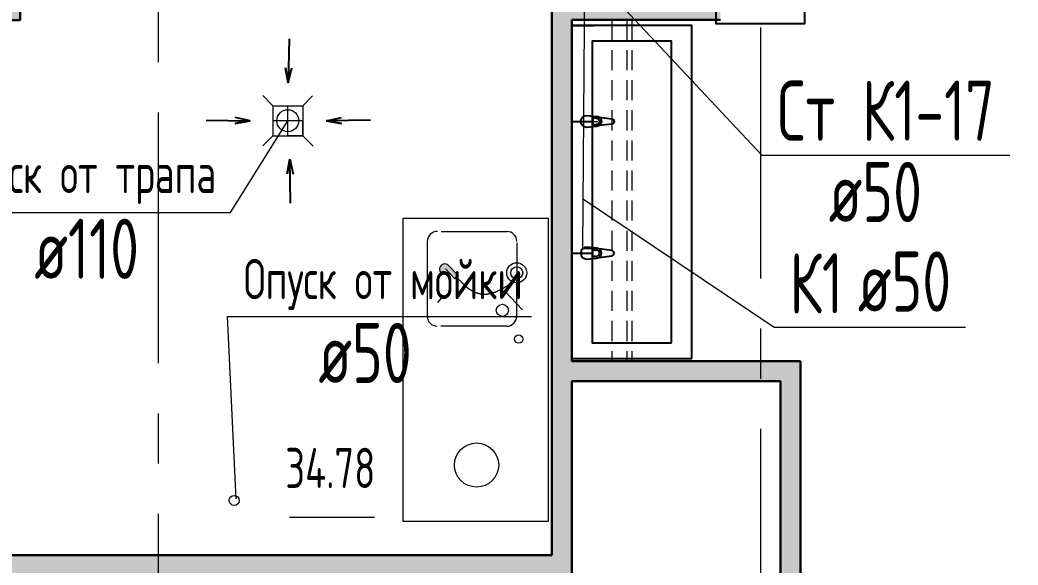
# Model space of a CAD drawing. Header units: millimetres. Extents: x -8689834 to 9419935, y -117443 to 166298.
# Drawn here: x -203923 to -198951, y 109685 to 112401 of the extents above; entities that cross this region are included whole.
import ezdxf
from ezdxf import colors
from ezdxf.entities.mleader import LeaderData, LeaderLine
from ezdxf.enums import TextEntityAlignment as Align
from ezdxf.math import Vec2, Vec3

# ---------------------------------------------------------------- set-up
doc = ezdxf.new("R2010")
doc.units = ezdxf.units.MM
doc.header["$MEASUREMENT"] = 0
doc.linetypes.add('ADSK_Штриховая_ш2 п1', pattern=[3, 2, -1])
doc.linetypes.add('CENTER', pattern=[2, 1.25, -0.25, 0.25, -0.25])
doc.layers.get('0').update_dxf_attribs({"color": 250, "lineweight": 9})
for name, color, linetype in [('АР_Кровля дорожки', 245, 'Continuous'), ('ТХ_ВК_оборуд.ТХ', 250, 'Continuous'), ('ТХ_ВК_трапы', 5, 'Continuous'), ('ТХ_сантехника', 253, 'Continuous')]:
    doc.layers.add(name, color=color, linetype=linetype)
for name, color, linetype, lineweight in [('АР_Маркер экспликации', 239, 'Continuous', 13), ('АР_Номер помещения', 1, 'Continuous', 25), ('АР_Оси', 195, 'Continuous', 9), ('АР_Отметки', 250, 'Continuous', 15), ('АР_Перегородки газоблок', 165, 'Continuous', 30), ('АР_Перегородки газоблок_Штрих', 165, 'Continuous', 5), ('АР_Помещения_площадь', 19, 'Continuous', 9), ('АР_тонкая линия', 250, 'Continuous', 0), ('ВК_канализация', 32, 'Continuous', 15), ('ТХ_пищеблок', 30, 'Continuous', 20)]:
    doc.layers.add(name, color=color, linetype=linetype, lineweight=lineweight)
doc.styles.add('ISOCPEUR', font='isocpeur.ttf', dxfattribs={"width": 0.7})
doc.styles.get("Standard").update_dxf_attribs({"font": 'isocpeur.ttf', "width": 0.7})
pattern_1 = [(50, (0, 0), (215.17805, -18.82564), [22.5, -247.5]), (355, (0, 0), (-41.6254, 225.65764), [18, -198]), (100.45144, (17.93, -1.57), (173.55265, 206.832), [19.12206, -210.34263]), (46.1842, (0, 60), (320.1724, -49.65578), [33.75, -371.25]), (96.63564, (26.68, 55.86), (280.3986, 292.2356), [28.6831, -315.51413]), (351.18416, (0, 60), (280.3986, 292.2356), [27, -297]), (21, (30, 45), (179.07212, -120.78567), [22.5, -247.5]), (326, (30, 45), (72.9946, 217.54501), [18, -198]), (71.45144, (44.92, 34.93), (252.06671, 96.75935), [19.12206, -210.34263]), (37.5, (0, 0), (3.647957, 99.868156), [0, -195.6, 0, -201, 0, -198.75]), (7.5, (0, 0), (78.92086, 118.323514), [0, -114.6, 0, -191.1, 0, -75.75]), (327.5, (-66.9, 0), (160.14673, -6.766462), [0, -75, 0, -234, 0, -310.5]), (317.5, (-96.9, 0), (174.95585, 30.031495), [0, -97.5, 0, -155.4, 0, -220.5])]

# ---------------------------------------------------------------- blocks, each defined once
blk = doc.blocks.new('*U50')
at = {"layer": 'АР_Номер помещения', "color": 7}
blk.add_circle((-5271, -1713.5), 400, dxfattribs=at)
at = {"layer": 'АР_Помещения_площадь', "color": 7}
blk.add_line((-3059.4, -2969.3), (-3481.7, -2969.3), dxfattribs=at)
at = {"color": 7, "style": 'ISOCPEUR', "width": 0.7, "flags": 1}
blk.add_attdef('КАТЕГОРИЯ', (-499.2, -2092.2), '', height=250, dxfattribs=at)
at = {"layer": 'АР_Номер помещения', "color": 7, "style": 'ISOCPEUR', "width": 0.7}
blk.add_attdef('НОМЕР_ПОМЕЩЕНИЯ', text='', height=300, dxfattribs=at).set_placement((-5271, -1713.5), align=Align.MIDDLE_CENTER)
at = {"layer": 'АР_Помещения_площадь', "color": 7, "lineweight": 30, "width": 0.7, "flags": 104}
blk.add_attdef('ИМЯ_ПОМЕЩЕНИЯ', text='', height=100, dxfattribs=at).set_placement((157.6, 1217.1), align=Align.MIDDLE_CENTER)
at = {"layer": 'АР_Помещения_площадь', "color": 7, "style": 'ISOCPEUR', "width": 0.7}
blk.add_attdef('ПЛОЩАДЬ_ПОМЕЩЕНИЯ', text='', height=200, dxfattribs=at).set_placement((-3054.5, -2722.8), align=Align.MIDDLE_RIGHT)
blk = doc.blocks.new('смеситель короткий')
for p, q in [((42, 21), (0, 25)), ((24.9, 13.6), (39.8, 13.6)), ((24.9, -13.6), (24.9, 13.6)), ((104.4, 11.1), (51.5, 17.7)), ((0, -25), (42, -21)), ((39.8, -13.6), (24.9, -13.6)), ((51.5, -17.7), (104.4, -11.1))]:
    blk.add_line(p, q)
for centre, major_axis, start_param, end_param in [((0, 0), (-17.7, 17.7), -0.785398, 2.356194), ((39.8, 0), (9.62, 9.62), 3.926991, 7.068583), ((40.1, 0), (-14.9, 14.9), -1.35736, -0.875625), ((40.1, 0), (14.9, 14.9), 4.498953, 6.496621), ((103, 0), (7.91, 7.91), 4.051589, 6.943986), ((40.1, 0), (14.9, 14.9), 4.017217, 4.498953)]:
    blk.add_ellipse(centre, major_axis=major_axis, ratio=1, start_param=start_param, end_param=end_param)
blk = doc.blocks.new('раковина')
at = {"layer": 'ТХ_сантехника'}
for p, q in [((968010.4, -23754), (968100, -23754)), ((968010.4, -24154), (968100, -24154)), ((968010.4, -24704), (968100, -24704))]:
    blk.add_line(p, q, dxfattribs=at)
for points in [[(968510.4, -25144), (968510.4, -23754), (968010.4, -23754), (968010.4, -25144)], [(968425.4, -25079), (968425.4, -23819), (968095.4, -23819), (968095.4, -25079)]]:
    blk.add_lwpolyline(points, close=True, dxfattribs=at)
at = {"layer": 'ТХ_сантехника', "ltscale": 100, "xscale": -1, "rotation": 180}
blk.add_blockref('смеситель короткий', (968072.1, -24154), dxfattribs=at)
at = {"layer": 'ТХ_сантехника'}
blk.add_blockref('смеситель короткий', (968072.1, -24704), dxfattribs=at)
blk = doc.blocks.new('Трап ТХ')
at = {"layer": 'ТХ_ВК_трапы', "color": 5, "lineweight": 0}
for p, q in [((305243.2, -196674.3), (305292.9, -196724.5)), ((305491.2, -196675.5), (305442.2, -196724.5)), ((305292.9, -196724.5), (305292.9, -196874.5)), ((305292.9, -196724.5), (305442.2, -196724.5)), ((305367.6, -196874.5), (305367.6, -196724.5)), ((305442.2, -196724.5), (305442.2, -196874.5)), ((305442.2, -196799.5), (305292.9, -196799.5)), ((305442.2, -196874.5), (305442.2, -196799.5)), ((305243.2, -196924.3), (305292.9, -196874.5)), ((305292.9, -196874.5), (305442.2, -196874.5)), ((305442.2, -196874.5), (305367.6, -196874.5)), ((305493.2, -196925.5), (305442.2, -196874.5))]:
    blk.add_line(p, q, dxfattribs=at)
blk = doc.blocks.new('A$C985b353d')
at = {"layer": 'ТХ_ВК_трапы', "ltscale": 100}
for p, q in [((6.4, 408.7), (2.2, 189.2)), ((2.2, 189.2), (-11.2, 263.5)), ((-11.2, 263.5), (2.2, 189.2)), ((2.2, 189.2), (19.8, 264.3)), ((-407.4, 3.3), (-187.9, -0.9)), ((-187.9, -0.9), (-263, 16.7)), ((192.3, -0.9), (267.4, 16.7)), ((411.8, 3.3), (192.3, -0.9)), ((-187.9, -0.9), (-262.2, -14.3)), ((-262.2, -14.3), (-187.9, -0.9)), ((192.3, -0.9), (266.6, -14.3)), ((266.6, -14.3), (192.3, -0.9)), ((9.7, -190.8), (-3.8, -265.2)), ((-3.8, -265.2), (9.7, -190.8)), ((13.8, -410.3), (9.7, -190.8)), ((9.7, -190.8), (27.3, -265.9))]:
    blk.add_line(p, q, dxfattribs=at)
blk = doc.blocks.new('_DotSmall')
at = {"color": 0, "linetype": 'ByBlock', "const_width": 0.5}
blk.add_lwpolyline([(-0.0625, 0, 1), (0.0625, 0, 1)], format="xyb", close=True, dxfattribs=at)
blk = doc.blocks.new('Подложка')
at = {"layer": 'АР_Перегородки газоблок_Штрих', "ltscale": 100}
h = blk.add_hatch(dxfattribs=at)
h.set_pattern_fill('AR-CONC', scale=30)
h.set_pattern_definition(pattern_1)
h.paths.add_polyline_path([(-201173.8, 118370.9), (-201173.6, 118400.7), (-200433.9, 118400.7), (-200433.9, 118520.7), (-201273.4, 118520.6), (-201273.4, 115964.6), (-201273.3, 115964.6), (-201273.4, 115627.6), (-201273.4, 115600.7), (-201173.8, 115600.7)])
h.paths.add_polyline_path([(-201173.8, 115600.7), (-201273.4, 115600.1), (-201273.4, 115007.2), (-201273.4, 112600.7), (-201173.4, 112600.7), (-201173.4, 112680.7), (-200433.9, 112680.7), (-200433.9, 112800.7), (-200573.8, 112800.7), (-200573.8, 112800.7), (-201173.8, 112800.7)])
h.paths.add_polyline_path([(-200433.9, 112520.7), (-201173.4, 112520.7), (-201173.4, 112600.7), (-201273.4, 112600.7), (-201273.4, 110702.5), (-201173.4, 110702.5), (-201173.4, 112400.7), (-200433.9, 112400.7), (-200433.9, 112400.7)])
h = blk.add_hatch(dxfattribs=at)
h.set_pattern_fill('AR-CONC', scale=30)
h.set_pattern_definition([(50, (0.09, 1576.72), (215.17805, -18.82564), [22.5, -247.5]), (355, (0.09, 1576.72), (-41.6254, 225.65764), [18, -198]), (100.45144, (18.02, 1575.15), (173.55265, 206.832), [19.12206, -210.34263]), (46.1842, (0.09, 1636.72), (320.1724, -49.65578), [33.75, -371.25]), (96.63564, (26.77, 1632.6), (280.3986, 292.2356), [28.6831, -315.51413]), (351.18416, (0.09, 1636.72), (280.3986, 292.2356), [27, -297]), (21, (30.1, 1621.72), (179.07212, -120.78567), [22.5, -247.5]), (326, (30.1, 1621.72), (72.9946, 217.54501), [18, -198]), (71.45144, (45.02, 1611.66), (252.06671, 96.75935), [19.12206, -210.34263]), (37.5, (0.09, 1576.72), (3.647957, 99.868156), [0, -195.6, 0, -201, 0, -198.75]), (7.5, (0.09, 1576.72), (78.92086, 118.323514), [0, -114.6, 0, -191.1, 0, -75.75]), (327.5, (-66.81, 1576.72), (160.14673, -6.766462), [0, -75, 0, -234, 0, -310.5]), (317.5, (-96.8, 1576.72), (174.95585, 30.031495), [0, -97.5, 0, -155.4, 0, -220.5])])
h.paths.add_polyline_path([(-201293.3, 117094.4), (-201947.8, 117094.3), (-201947.8, 116994.3), (-201293.3, 116994.4)])
h.paths.add_polyline_path([(-203077.8, 117094.3), (-204022.7, 117094.3), (-204022.7, 114793.8), (-205930.8, 114793.8), (-205930.8, 114693.8), (-204022.7, 114693.8), (-204022.7, 112500.4), (-206033.9, 112500.7), (-206033.9, 112400.7), (-203922.6, 112400.4), (-203922.7, 114817.8), (-203300.3, 114817.8), (-203300.3, 114917.8), (-203922.6, 114917.8), (-203922.6, 116994.3), (-203077.8, 116994.3)])
h = blk.add_hatch(dxfattribs=at)
h.set_pattern_fill('AR-CONC', scale=30)
h.set_pattern_definition(pattern_1)
h.paths.add_polyline_path([(-210461.8, 109734.7), (-210361.8, 109634.7)], flags=17)
h.paths.add_polyline_path([(-201173.4, 109734.7), (-201293.4, 109734.7), (-210461.8, 109734.7), (-210361.8, 109634.7), (-202922.4, 109634.7), (-202922.4, 109061.2), (-202922.4, 108895.3), (-200133.9, 108895.3), (-200133.9, 106920.6), (-203133.9, 106920.6), (-203133.9, 104807.7), (-203241.9, 104807.7), (-203241.9, 104707.7), (-203033.9, 104707.7), (-203033.9, 106800.7), (-200033.9, 106800.7), (-200033.9, 110700.9), (-201173.4, 110702.5), (-201273.4, 110702.5), (-201273.4, 109734.7), (-201173.4, 109734.7), (-201173.4, 110062.1), (-201173.4, 110600.9), (-201171.3, 110600.9), (-200133.9, 110600.9), (-200133.9, 109015.3), (-201173.4, 109015.3)])
h.paths.add_polyline_path([(-201273.4, 109634.7), (-201273.4, 109014.7), (-202822.4, 109014.7), (-202822.4, 109634.7)], flags=16)
h.paths.add_polyline_path([(-202970, 109634.7), (-202849.5, 109634.7)], flags=17)
at = {"layer": 'ТХ_пищеблок', "linetype": 'Continuous', "lineweight": 0}
blk.add_hatch(color=7, dxfattribs=at).paths.add_polyline_path([(-201786.7, 111176.5, 1.103083), (-201821.9, 111137.8), (-201803.3, 111160.1), (-201757.3, 111111.3), (-201741.4, 111128.6)])
at = {"color": 7, "ltscale": 100}
blk.add_lwpolyline([(-200453.9, 112820.7), (-200013.9, 112820.7), (-200013.9, 112380.7), (-200453.9, 112380.7)], close=True, dxfattribs=at)
at = {"layer": 'АР_Оси', "color": 7, "linetype": 'CENTER', "ltscale": 1000}
for p, q in [((-203233.8, 135939.9), (-203233.8, 80207.5)), ((-200233.9, 134363.2), (-200233.9, 78630.8))]:
    blk.add_line(p, q, dxfattribs=at)
at = {"layer": 'АР_Перегородки газоблок', "color": 7, "ltscale": 100}
for p, q in [((-203922.7, 112400.4), (-206033.9, 112400.7)), ((-200133.9, 110600.9), (-201173.4, 110600.9)), ((-201173.4, 110600.9), (-201173.4, 109015.3)), ((-200133.9, 109015.3), (-200133.9, 110600.9))]:
    blk.add_line(p, q, dxfattribs=at)
for points in [[(-201273.4, 109734.7), (-201273.4, 115007.2)], [(-200433.9, 112400.7), (-201173.4, 112400.7)], [(-201173.4, 112400.7), (-201173.4, 110700.9)], [(-200033.9, 110701), (-200033.9, 106800.7), (-203033.9, 106800.7), (-203033.9, 104707.7)], [(-201173.4, 110700.9), (-200033.9, 110700.9)], [(-210461.8, 109734.7), (-201273.4, 109734.7)]]:
    blk.add_lwpolyline(points, dxfattribs=at)
at = {"layer": 'АР_Перегородки газоблок', "color": 7, "ltscale": 100, "elevation": 0}
blk.add_lwpolyline([(-203922.7, 112400.4), (-203922.7, 114817.8), (-203300.3, 114817.8)], dxfattribs=at)
at = {"layer": 'АР_тонкая линия', "color": 7, "linetype": 'ADSK_Штриховая_ш2 п1', "ltscale": 50}
for points in [[(-200974.2, 112400.7), (-200974.1, 110702.3)], [(-200899.2, 112400.7), (-200899.1, 110702.2)], [(-200874.2, 112400.7), (-200874.1, 110702.2)]]:
    blk.add_lwpolyline(points, dxfattribs=at)
at = {"layer": 'ТХ_пищеблок', "color": 7, "linetype": 'Continuous', "lineweight": 0}
for p, q in [((-201825.3, 111347.3), (-201497.8, 111346.7)), ((-201893.7, 111297.4), (-201894.3, 110925.3)), ((-201448.3, 111290.3), (-201448.9, 110918.2)), ((-201741.4, 111128.6), (-201787.4, 111177.4)), ((-201757.3, 111111.3), (-201803.3, 111160.1)), ((-201757.3, 111111.3), (-201741.4, 111128.6)), ((-201420.1, 110956.6), (-201506.2, 111048.1)), ((-201840.4, 110993.3), (-201821.8, 111015.6)), ((-201498.6, 110874.6), (-201826.1, 110875.2))]:
    blk.add_line(p, q, dxfattribs=at)
at = {"layer": 'ТХ_пищеблок', "color": 7}
blk.add_lwpolyline([(-202013.1, 109901), (-202013.1, 111413), (-201291.1, 111413), (-201291.1, 109901)], close=True, dxfattribs=at)
at = {"layer": 'ТХ_пищеблок', "color": 7, "linetype": 'Continuous', "lineweight": 0}
blk.add_lwpolyline([(-201448.2, 111141.3), (-201446.2, 111141.3), (-201445.2, 111141.3), (-201443.2, 111141.3), (-201442.2, 111140.3), (-201441.2, 111140.3), (-201439.2, 111140.2), (-201438.2, 111140.2), (-201438.2, 111139.2), (-201437.2, 111139.2), (-201436.2, 111138.2), (-201435.2, 111137.2), (-201435.2, 111136.2), (-201435.2, 111135.2), (-201435.2, 111134.2), (-201435.2, 111133.2), (-201435.2, 111132.2), (-201435.2, 111131.2), (-201436.2, 111130.2), (-201436.2, 111129.2), (-201437.2, 111127.2), (-201438.2, 111126.2), (-201439.2, 111125.2), (-201439.2, 111124.2), (-201440.2, 111122.2), (-201441.2, 111121.3), (-201443.2, 111120.3), (-201444.2, 111118.3), (-201445.2, 111117.3), (-201446.2, 111115.3), (-201448.2, 111114.3), (-201449.2, 111112.3), (-201451.2, 111111.3), (-201453.2, 111109.3), (-201454.2, 111107.3), (-201456.2, 111106.3), (-201458.2, 111104.3), (-201460.2, 111102.3), (-201462.2, 111101.3), (-201464.2, 111099.3), (-201466.2, 111097.3), (-201468.2, 111096.3), (-201470.2, 111094.3), (-201472.2, 111092.3), (-201474.3, 111091.3), (-201477.3, 111089.3), (-201479.3, 111087.3), (-201481.3, 111085.3), (-201484.3, 111084.3), (-201486.3, 111082.3), (-201488.3, 111080.3), (-201491.3, 111079.3), (-201493.3, 111077.3), (-201496.3, 111075.3), (-201498.3, 111073.3), (-201501.3, 111072.3), (-201504.3, 111070.4), (-201506.3, 111069.4), (-201509.3, 111067.4), (-201511.3, 111065.4), (-201514.3, 111064.4), (-201517.3, 111062.4), (-201519.3, 111061.4), (-201522.3, 111059.4), (-201525.3, 111058.4), (-201527.3, 111056.4), (-201530.3, 111055.4), (-201533.3, 111054.4), (-201535.3, 111052.4), (-201538.3, 111051.4), (-201540.3, 111050.4), (-201543.3, 111049.4), (-201546.3, 111048.4), (-201548.3, 111046.4), (-201551.3, 111045.4), (-201553.3, 111044.4), (-201556.3, 111043.4), (-201558.3, 111042.4), (-201561.3, 111042.4), (-201563.3, 111041.4), (-201566.3, 111040.5), (-201568.3, 111039.5), (-201570.3, 111038.5), (-201573.3, 111038.5), (-201575.3, 111037.5), (-201577.3, 111037.5), (-201580.3, 111036.5), (-201582.3, 111036.5), (-201584.3, 111035.5), (-201587.3, 111035.5), (-201589.3, 111034.5), (-201591.3, 111034.5), (-201593.3, 111034.5), (-201595.3, 111033.5), (-201598.3, 111033.5), (-201600.3, 111033.5), (-201602.3, 111033.5), (-201604.3, 111033.5), (-201606.3, 111033.5), (-201608.3, 111033.5), (-201610.3, 111033.5), (-201612.3, 111033.5), (-201614.3, 111033.5), (-201616.3, 111033.5), (-201618.3, 111033.5), (-201620.3, 111033.5), (-201622.3, 111034.5), (-201624.3, 111034.5), (-201626.3, 111034.5), (-201628.3, 111034.6), (-201630.3, 111035.6), (-201632.3, 111035.6), (-201634.3, 111035.6), (-201636.3, 111036.6), (-201637.3, 111036.6), (-201639.3, 111037.6), (-201641.3, 111037.6), (-201643.3, 111038.6), (-201645.3, 111038.6), (-201647.3, 111039.6), (-201648.3, 111040.6), (-201650.3, 111040.6), (-201652.3, 111041.6), (-201654.3, 111042.6), (-201655.3, 111042.6), (-201657.3, 111043.6), (-201659.3, 111044.6), (-201660.3, 111045.6), (-201662.3, 111046.6), (-201664.3, 111046.6), (-201665.3, 111047.6), (-201667.3, 111048.6), (-201669.3, 111049.6), (-201670.3, 111050.6), (-201672.3, 111051.6), (-201673.3, 111052.6), (-201675.3, 111053.6), (-201677.3, 111054.6), (-201678.3, 111055.6), (-201680.3, 111056.6), (-201681.3, 111057.6), (-201683.3, 111058.6), (-201684.3, 111059.6), (-201686.3, 111060.6), (-201687.3, 111061.6), (-201689.3, 111062.7), (-201690.3, 111064.7), (-201692.3, 111065.7), (-201693.3, 111066.7), (-201695.3, 111067.7), (-201696.3, 111068.7), (-201698.3, 111069.7), (-201699.3, 111071.7), (-201701.3, 111072.7), (-201702.3, 111073.7), (-201703.3, 111074.7), (-201705.3, 111076.7), (-201706.3, 111077.7), (-201708.3, 111078.7), (-201709.3, 111079.7), (-201710.3, 111081.7), (-201712.3, 111082.7), (-201713.3, 111083.7), (-201715.3, 111085.7), (-201716.3, 111086.7), (-201717.3, 111087.7), (-201719.3, 111089.7), (-201720.3, 111090.7), (-201721.3, 111091.7), (-201723.2, 111093.7), (-201724.2, 111094.7), (-201725.2, 111095.7), (-201727.2, 111097.7), (-201728.2, 111098.7), (-201729.2, 111099.7), (-201731.2, 111101.7), (-201732.2, 111102.7), (-201733.2, 111103.7), (-201735.2, 111105.7), (-201736.2, 111106.7), (-201737.2, 111107.7), (-201739.2, 111109.7), (-201740.2, 111110.7), (-201741.2, 111111.7), (-201743.2, 111113.7), (-201744.2, 111114.7), (-201745.2, 111115.7), (-201747.2, 111117.7), (-201748.2, 111118.7), (-201749.2, 111119.7)], dxfattribs=at)
for centre, radius in [((-201448.3, 111140.8), 50), ((-201448.3, 111140.8), 30), ((-201519.7, 110953.9), 30.1), ((-201438.6, 110810.6), 20.7)]:
    blk.add_circle(centre, radius, dxfattribs=at)
at = {"layer": 'ТХ_пищеблок', "color": 7}
blk.add_circle((-201648.1, 110183), 110, dxfattribs=at)
at = {"layer": 'ТХ_пищеблок', "color": 7, "linetype": 'Continuous', "lineweight": 0}
for centre, radius, start, end in [((-201843.7, 111297.3), 50, 89.9075, 179.9075), ((-201497.9, 111296.7), 50, 359.9075, 89.9075), ((-201806.2, 111158.9), 26.3, 44.6328, 233.3366), ((-201844.3, 110925.2), 50, 179.9076, 269.9075), ((-201498.5, 110924.6), 50, 269.9075, 359.9075)]:
    blk.add_arc(centre, radius, start, end, dxfattribs=at)
at = {"layer": 'АР_Маркер экспликации', "color": 7}
ref = blk.add_blockref('*U50', (-199097.9, 112891), dxfattribs=at)
ref.add_attrib('НОМЕР_ПОМЕЩЕНИЯ', '152', dxfattribs={"layer": 'АР_Номер помещения', "color": 7, "height": 300, "style": 'ISOCPEUR', "width": 0.7}).set_placement((-204369, 111177.5), align=Align.MIDDLE_CENTER)
ref.add_attrib('ПЛОЩАДЬ_ПОМЕЩЕНИЯ', '34.78', dxfattribs={"layer": 'АР_Помещения_площадь', "color": 7, "height": 200, "style": 'ISOCPEUR', "width": 0.7}).set_placement((-202152.4, 110168.3), align=Align.MIDDLE_RIGHT)
at = {"layer": 'АР_тонкая линия', "color": 7, "ltscale": 500}
blk.add_blockref('A$C985b353d', (-202588.5, 111898.5), dxfattribs=at)
at = {"layer": 'ТХ_ВК_оборуд.ТХ', "color": 7}
blk.add_blockref('Трап ТХ', (-507956, 308698), dxfattribs=at)
at = {"layer": 'ТХ_сантехника', "color": 7, "xscale": 1.193395715199417, "yscale": 1.193395715199417, "zscale": 1.193395715199417}
blk.add_blockref('раковина', (-1356392.6, 140720.5), dxfattribs=at)
at = {"layer": 'АР_Отметки', "color": 7}
ml = blk.add_multileader_mtext('Standard', dxfattribs=at)
ml.set_content('-0,180', color=7, style='ISOCPEUR')
ml.set_leader_properties(color=256, linetype='Continuous', lineweight=-1)
ml.set_arrow_properties(name='DOTSMALL')
ml.build(insert=Vec2(0, 0))
ml.multileader.update_dxf_attribs({"has_text_frame": 1, "text_left_attachment_type": 4, "text_right_attachment_type": 4, "dogleg_length": 100, "arrow_head_size": 180})
ctx = ml.context
ctx.base_point, ctx.char_height, ctx.arrow_head_size, ctx.landing_gap_size, ctx.plane_origin = Vec3(-204920.7, 122356.5), 250, 180, 50, Vec3(-207081.9, 121407.7)
ctx.left_attachment, ctx.right_attachment = 4, 4
notes = []
notes.append((ctx, [(0, (0, 0, 0), (0, 0), (1, 0), 1, [])]))
ctx.mtext.insert, ctx.mtext.width, ctx.mtext.line_spacing_style, ctx.mtext.flow_direction = Vec3(-204870.7, 122689.8), 852.697, 2, 5
ml = blk.add_multileader_mtext('Standard', dxfattribs=at)
ml.set_content('{\\W0.8;-2,730}', color=7, style='ISOCPEUR')
ml.set_leader_properties(color=256, linetype='Continuous', lineweight=-1)
ml.set_arrow_properties(name='DOTSMALL')
ml.build(insert=Vec2(0, 0))
ml.multileader.update_dxf_attribs({"has_text_frame": 1, "text_left_attachment_type": 4, "text_right_attachment_type": 4, "dogleg_length": 100, "arrow_head_size": 180})
ctx = ml.context
ctx.base_point, ctx.char_height, ctx.arrow_head_size, ctx.landing_gap_size, ctx.plane_origin = Vec3(-314791.3, 121809, 0), 250, 180, 50, Vec3(-319449.8, 117956.7, 0)
ctx.left_attachment, ctx.right_attachment = 4, 4
notes.append((ctx, [(0, (0, 0, 0), (0, 0), (1, 0), 1, [])]))
ctx.mtext.insert, ctx.mtext.width, ctx.mtext.defined_height, ctx.mtext.line_spacing_style, ctx.mtext.flow_direction = Vec3(-314741.3, 122142.4, 0), 769.989, 343.9, 2, 5
ml = blk.add_multileader_mtext('Standard', dxfattribs=at)
ml.set_content('{\\W0.8;-2,430}', color=7, style='ISOCPEUR')
ml.set_leader_properties(color=256, linetype='Continuous', lineweight=-1)
ml.set_arrow_properties(name='DOTSMALL')
ml.build(insert=Vec2(0, 0))
ml.multileader.update_dxf_attribs({"has_text_frame": 1, "text_left_attachment_type": 4, "text_right_attachment_type": 4, "dogleg_length": 100, "arrow_head_size": 180})
ctx = ml.context
ctx.base_point, ctx.char_height, ctx.arrow_head_size, ctx.landing_gap_size, ctx.plane_origin = Vec3(-301002.2, 120038.6), 250, 180, 50, Vec3(-299949.6, 118383.4)
ctx.left_attachment, ctx.right_attachment = 4, 4
notes.append((ctx, [(0, (0, 0, 0), (0, 0), (1, 0), 1, [])]))
ctx.mtext.insert, ctx.mtext.width, ctx.mtext.line_spacing_style, ctx.mtext.flow_direction = Vec3(-300952.2, 120371.9), 852.697, 2, 5
ml = blk.add_multileader_mtext('Standard', dxfattribs=at)
ml.set_content('{\\W0.8;-2,430}', color=7, style='ISOCPEUR')
ml.set_leader_properties(color=256, linetype='Continuous', lineweight=-1)
ml.set_arrow_properties(name='DOTSMALL')
ml.build(insert=Vec2(0, 0))
ml.multileader.update_dxf_attribs({"has_text_frame": 1, "text_left_attachment_type": 4, "text_right_attachment_type": 4, "dogleg_length": 100, "arrow_head_size": 180})
ctx = ml.context
ctx.base_point, ctx.char_height, ctx.arrow_head_size, ctx.landing_gap_size, ctx.plane_origin = Vec3(-336711.9, 117132.7), 250, 180, 50, Vec3(-335659.2, 115477.5)
ctx.left_attachment, ctx.right_attachment = 4, 4
notes.append((ctx, [(0, (0, 0, 0), (0, 0), (1, 0), 1, [])]))
ctx.mtext.insert, ctx.mtext.width, ctx.mtext.line_spacing_style, ctx.mtext.flow_direction = Vec3(-336661.9, 117466), 852.697, 2, 5
for ctx, leaders in notes:
    for number, flags, end, landing, length, lines in leaders:
        leader = LeaderData()
        leader.index, (leader.has_last_leader_line, leader.has_dogleg_vector, leader.attachment_direction) = number, flags
        leader.last_leader_point, leader.dogleg_vector, leader.dogleg_length = Vec3(end), Vec3(landing), length
        for number, points, colour, breaks in lines:
            line = LeaderLine()
            line.index, line.vertices, line.color, line.breaks = number, Vec3.list(points), colors.encode_raw_color(colour), breaks
            leader.lines.append(line)
        ctx.leaders.append(leader)

msp = doc.modelspace()

# ---------------------------------------------------------------- block references
at = {"layer": 'АР_Кровля дорожки', "color": 7}
msp.add_blockref('Подложка', (0, 0), dxfattribs=at)

# ---------------------------------------------------------------- next in the draw order: linework, layer by layer
at = {"layer": 'ВК_канализация', "color": 244, "lineweight": 13, "ltscale": 500, "true_color": 0x991b1e}
for points in [[(-201110.7, 112591), (-201121, 111259.5)], [(-201044.2, 111893.2), (-201116.1, 111893.1)], [(-201046.6, 111259.5), (-201121, 111259.5)]]:
    msp.add_lwpolyline(points, dxfattribs=at)
at = {"layer": 'ВК_канализация', "color": 18, "lineweight": 13, "ltscale": 500, "true_color": 0x000000}
for points in [[(-201036.3, 112591), (-200226.5, 111727.5), (-198992.5, 111727.5)], [(-204264.9, 111440.7), (-202874.7, 111440.7), (-202588.5, 111898.5)], [(-199213.2, 110867.6), (-200165.7, 110867.6), (-201121, 111508.7)], [(-202846.4, 110014.8), (-202889.5, 110922.3), (-201374.1, 110922.3)]]:
    msp.add_lwpolyline(points, dxfattribs=at)
at = {"layer": 'ВК_канализация', "color": 30, "lineweight": 13, "ltscale": 500, "true_color": 0xf26722}
for centre, radius in [((-202588.5, 111898.5), 55), ((-202855.5, 110006.7), 25)]:
    msp.add_circle(centre, radius, dxfattribs=at)

# ---------------------------------------------------------------- next in the draw order: texts
at = {"layer": 'ВК_канализация', "color": 18, "ltscale": 100, "true_color": 0x000000, "attachment_point": 4, "style": 'ISOCPEUR'}
for s, insert, char_height, width in [('Ст К1-17', (-200149.9, 111948.3), 300, 5891.51), ('Опуск от трапа', (-204276, 111610.5), 200, 5891.51), ('\\pxi-1,l1,t1,5;ø50', (-199893.9, 111543.6), 300, 7500), ('\\pxi-1,l1,t1,5;ø110', (-203851.7, 111260.4), 300, 7500), ('К1', (-200089.1, 111088.4), 300, 5891.51), ('\\pxi-1,l1,t1,5;ø50', (-199748.7, 111097.2), 300, 7500), ('Опуск от мойки', (-202808.5, 111082), 200, 5891.51), ('\\pxi-1,l1,t1,5;ø50', (-202436, 110741.5), 300, 7500)]:
    msp.add_mtext(s, dxfattribs=dict(at, insert=insert, char_height=char_height, width=width))

doc.saveas('drawing.dxf')
